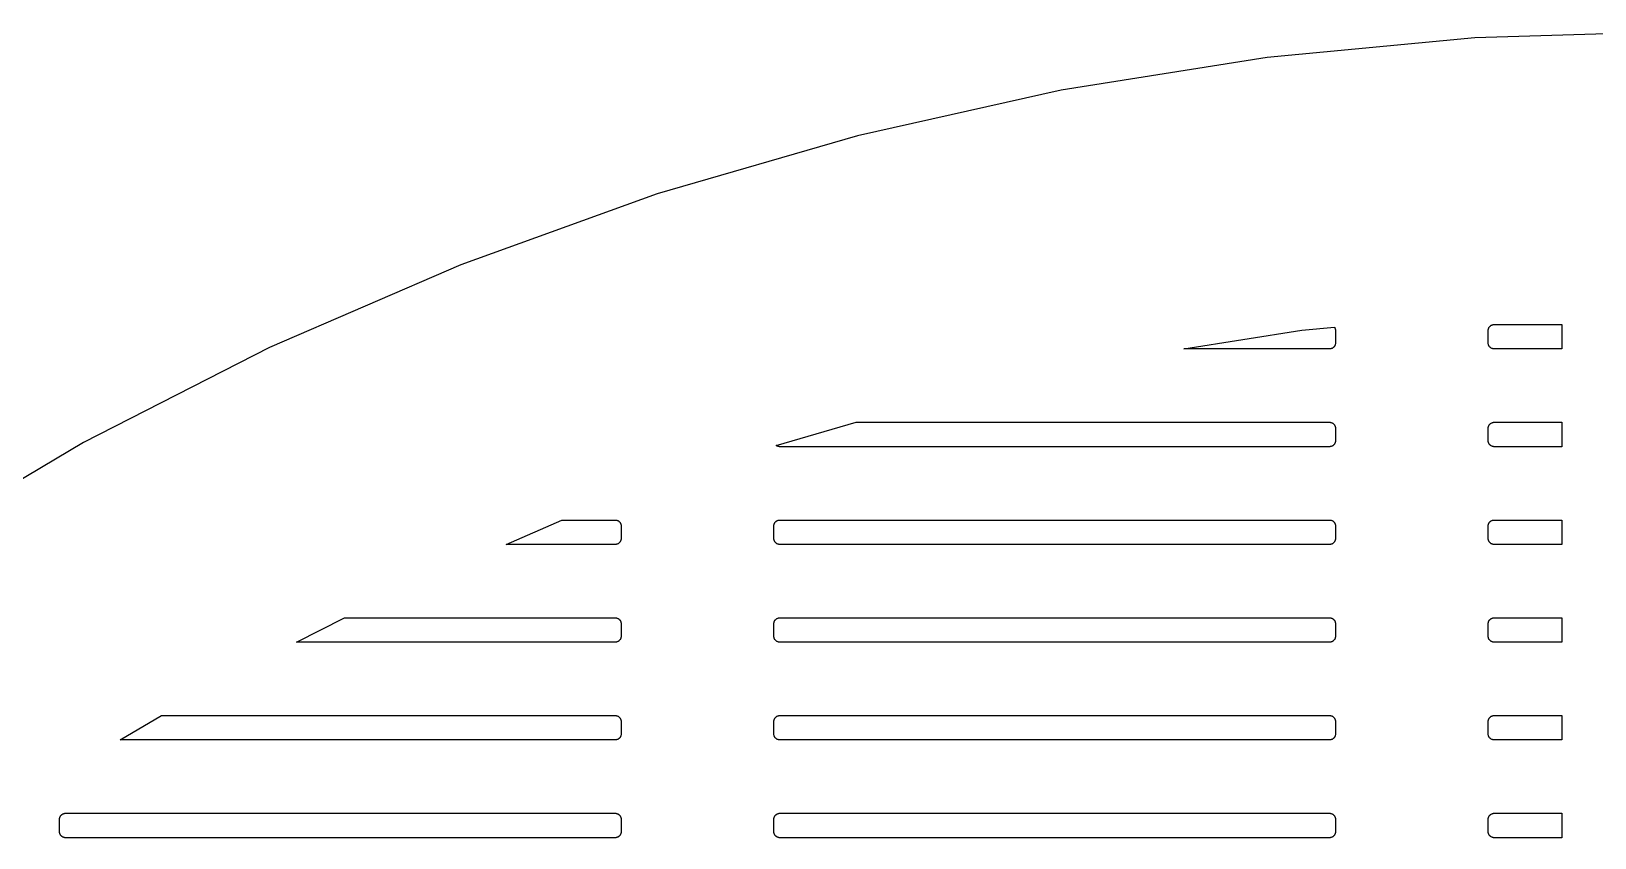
# Model space of a CAD drawing. Header units: metres. Extents: x -163 to 163, y -163 to 163.
# Drawn here: x -81.2 to -4.4, y 123.6 to 163.2 of the extents above; entities that cross this region are included whole.
import ezdxf

# ---------------------------------------------------------------- set-up
doc = ezdxf.new("R2010")
doc.units = ezdxf.units.M

msp = doc.modelspace()

# ---------------------------------------------------------------- linework, layer by layer
for p, q in [((-10.2473, 162.877), (-20.4542, 161.912)), ((0, 163.199), (-10.2473, 162.877)), ((-20.4542, 161.912), (-30.5804, 160.308)), ((-30.5804, 160.308), (-40.5859, 158.072)), ((-40.5859, 158.072), (-50.4312, 155.211)), ((-50.4312, 155.211), (-60.0775, 151.739)), ((-60.0775, 151.739), (-69.4867, 147.667)), ((-24.555, 147.601), (-18.7623, 148.519)), ((-18.7623, 148.519), (-17.1517, 148.671)), ((-17.1517, 148.671), (-17.1456, 148.662)), ((-17.1456, 148.662), (-17.1361, 148.646)), ((-17.1361, 148.646), (-17.1275, 148.629)), ((-17.1275, 148.629), (-17.12, 148.611)), ((-17.12, 148.611), (-17.1136, 148.594)), ((-17.1136, 148.594), (-17.1084, 148.576)), ((-17.1084, 148.576), (-17.1043, 148.557)), ((-17.1043, 148.557), (-17.1013, 148.539)), ((-17.1013, 148.539), (-17.0995, 148.52)), ((-17.0995, 148.52), (-17.099, 148.501)), ((-17.099, 148.501), (-17.099, 147.901)), ((-9.59894, 148.501), (-9.59836, 148.52)), ((-9.59894, 147.901), (-9.59894, 148.501)), ((-9.59836, 148.52), (-9.59657, 148.539)), ((-9.59657, 148.539), (-9.59363, 148.557)), ((-9.59363, 148.557), (-9.58952, 148.576)), ((-9.58952, 148.576), (-9.58426, 148.594)), ((-9.58426, 148.594), (-9.57788, 148.611)), ((-9.57788, 148.611), (-9.57039, 148.629)), ((-9.57039, 148.629), (-9.56184, 148.646)), ((-9.56184, 148.646), (-9.55225, 148.662)), ((-9.55225, 148.662), (-9.54166, 148.677)), ((-9.54166, 148.677), (-9.53011, 148.692)), ((-9.53011, 148.692), (-9.51764, 148.706)), ((-9.51764, 148.706), (-9.5043, 148.72)), ((-9.5043, 148.72), (-9.49017, 148.732)), ((-9.49017, 148.732), (-9.47528, 148.744)), ((-9.47528, 148.744), (-9.45969, 148.754)), ((-9.45969, 148.754), (-9.44347, 148.764)), ((-9.44347, 148.764), (-9.42668, 148.772)), ((-9.42668, 148.772), (-9.40938, 148.78)), ((-9.40938, 148.78), (-9.39165, 148.786)), ((-9.39165, 148.786), (-9.37355, 148.792)), ((-9.37355, 148.792), (-9.35516, 148.796)), ((-9.35516, 148.796), (-9.33655, 148.799)), ((-9.33655, 148.799), (-9.31778, 148.8)), ((-9.31778, 148.8), (-9.29895, 148.801)), ((-9.29895, 148.801), (-5.97498, 148.801)), ((-5.97498, 148.801), (-5.97498, 147.601)), ((-69.4867, 147.667), (-78.6217, 143.012)), ((-17.3989, 147.601), (-24.555, 147.601)), ((-17.3801, 147.602), (-17.3989, 147.601)), ((-17.3613, 147.603), (-17.3801, 147.602)), ((-17.3427, 147.606), (-17.3613, 147.603)), ((-17.3243, 147.61), (-17.3427, 147.606)), ((-17.3062, 147.616), (-17.3243, 147.61)), ((-17.2885, 147.622), (-17.3062, 147.616)), ((-17.2712, 147.63), (-17.2885, 147.622)), ((-17.2544, 147.638), (-17.2712, 147.63)), ((-17.2382, 147.648), (-17.2544, 147.638)), ((-17.2226, 147.658), (-17.2382, 147.648)), ((-17.2077, 147.67), (-17.2226, 147.658)), ((-17.1936, 147.682), (-17.2077, 147.67)), ((-17.1803, 147.696), (-17.1936, 147.682)), ((-17.1678, 147.71), (-17.1803, 147.696)), ((-17.1562, 147.725), (-17.1678, 147.71)), ((-17.1456, 147.74), (-17.1562, 147.725)), ((-17.1361, 147.757), (-17.1456, 147.74)), ((-17.1275, 147.773), (-17.1361, 147.757)), ((-17.12, 147.791), (-17.1275, 147.773)), ((-17.1136, 147.808), (-17.12, 147.791)), ((-17.1084, 147.826), (-17.1136, 147.808)), ((-17.1043, 147.845), (-17.1084, 147.826)), ((-17.1013, 147.863), (-17.1043, 147.845)), ((-17.0995, 147.882), (-17.1013, 147.863)), ((-17.099, 147.901), (-17.0995, 147.882)), ((-9.59836, 147.882), (-9.59894, 147.901)), ((-9.59657, 147.863), (-9.59836, 147.882)), ((-9.59363, 147.845), (-9.59657, 147.863)), ((-9.58952, 147.826), (-9.59363, 147.845)), ((-9.58426, 147.808), (-9.58952, 147.826)), ((-9.57788, 147.791), (-9.58426, 147.808)), ((-9.57039, 147.773), (-9.57788, 147.791)), ((-9.56184, 147.757), (-9.57039, 147.773)), ((-9.55225, 147.74), (-9.56184, 147.757)), ((-9.54166, 147.725), (-9.55225, 147.74)), ((-9.53011, 147.71), (-9.54166, 147.725)), ((-9.51764, 147.696), (-9.53011, 147.71)), ((-9.5043, 147.682), (-9.51764, 147.696)), ((-9.49017, 147.67), (-9.5043, 147.682)), ((-9.47528, 147.658), (-9.49017, 147.67)), ((-9.45969, 147.648), (-9.47528, 147.658)), ((-9.44347, 147.638), (-9.45969, 147.648)), ((-9.42668, 147.63), (-9.44347, 147.638)), ((-9.40938, 147.622), (-9.42668, 147.63)), ((-9.39165, 147.616), (-9.40938, 147.622)), ((-9.37355, 147.61), (-9.39165, 147.616)), ((-9.35516, 147.606), (-9.37355, 147.61)), ((-9.33655, 147.603), (-9.35516, 147.606)), ((-9.31778, 147.602), (-9.33655, 147.603)), ((-9.29895, 147.601), (-9.31778, 147.602)), ((-5.97498, 147.601), (-9.29895, 147.601)), ((-44.5782, 142.861), (-40.6529, 144.001)), ((-40.6529, 144.001), (-17.3989, 144.001)), ((-17.3989, 144.001), (-17.3801, 144)), ((-17.3801, 144), (-17.3613, 143.999)), ((-17.3613, 143.999), (-17.3427, 143.996)), ((-17.3427, 143.996), (-17.3243, 143.992)), ((-17.3243, 143.992), (-17.3062, 143.986)), ((-17.3062, 143.986), (-17.2885, 143.98)), ((-17.2885, 143.98), (-17.2712, 143.972)), ((-17.2712, 143.972), (-17.2544, 143.964)), ((-17.2544, 143.964), (-17.2382, 143.954)), ((-17.2382, 143.954), (-17.2226, 143.944)), ((-17.2226, 143.944), (-17.2077, 143.932)), ((-17.2077, 143.932), (-17.1936, 143.92)), ((-17.1936, 143.92), (-17.1803, 143.906)), ((-17.1803, 143.906), (-17.1678, 143.892)), ((-17.1678, 143.892), (-17.1562, 143.877)), ((-17.1562, 143.877), (-17.1456, 143.862)), ((-17.1456, 143.862), (-17.1361, 143.846)), ((-17.1361, 143.846), (-17.1275, 143.829)), ((-17.1275, 143.829), (-17.12, 143.811)), ((-17.12, 143.811), (-17.1136, 143.794)), ((-17.1136, 143.794), (-17.1084, 143.776)), ((-17.1084, 143.776), (-17.1043, 143.757)), ((-17.1043, 143.757), (-17.1013, 143.739)), ((-17.1013, 143.739), (-17.0995, 143.72)), ((-17.0995, 143.72), (-17.099, 143.701)), ((-17.099, 143.701), (-17.099, 143.101)), ((-9.59894, 143.701), (-9.59836, 143.72)), ((-9.59894, 143.101), (-9.59894, 143.701)), ((-9.59836, 143.72), (-9.59657, 143.739)), ((-9.59657, 143.739), (-9.59363, 143.757)), ((-9.59363, 143.757), (-9.58952, 143.776)), ((-9.58952, 143.776), (-9.58426, 143.794)), ((-9.58426, 143.794), (-9.57788, 143.811)), ((-9.57788, 143.811), (-9.57039, 143.829)), ((-9.57039, 143.829), (-9.56184, 143.846)), ((-9.56184, 143.846), (-9.55225, 143.862)), ((-9.55225, 143.862), (-9.54166, 143.877)), ((-9.54166, 143.877), (-9.53011, 143.892)), ((-9.53011, 143.892), (-9.51764, 143.906)), ((-9.51764, 143.906), (-9.5043, 143.92)), ((-9.5043, 143.92), (-9.49017, 143.932)), ((-9.49017, 143.932), (-9.47528, 143.944)), ((-9.47528, 143.944), (-9.45969, 143.954)), ((-9.45969, 143.954), (-9.44347, 143.964)), ((-9.44347, 143.964), (-9.42668, 143.972)), ((-9.42668, 143.972), (-9.40938, 143.98)), ((-9.40938, 143.98), (-9.39165, 143.986)), ((-9.39165, 143.986), (-9.37355, 143.992)), ((-9.37355, 143.992), (-9.35516, 143.996)), ((-9.35516, 143.996), (-9.33655, 143.999)), ((-9.33655, 143.999), (-9.31778, 144)), ((-9.31778, 144), (-9.29895, 144.001)), ((-9.29895, 144.001), (-5.97498, 144.001)), ((-5.97498, 144.001), (-5.97498, 142.801)), ((-78.6217, 143.012), (-87.4464, 137.793)), ((-17.1803, 142.896), (-17.1936, 142.882)), ((-17.1678, 142.91), (-17.1803, 142.896)), ((-17.1562, 142.925), (-17.1678, 142.91)), ((-17.1456, 142.94), (-17.1562, 142.925)), ((-17.1361, 142.957), (-17.1456, 142.94)), ((-17.1275, 142.973), (-17.1361, 142.957)), ((-17.12, 142.991), (-17.1275, 142.973)), ((-17.1136, 143.008), (-17.12, 142.991)), ((-17.1084, 143.026), (-17.1136, 143.008)), ((-17.1043, 143.045), (-17.1084, 143.026)), ((-17.1013, 143.063), (-17.1043, 143.045)), ((-17.0995, 143.082), (-17.1013, 143.063)), ((-17.099, 143.101), (-17.0995, 143.082)), ((-9.59836, 143.082), (-9.59894, 143.101)), ((-9.59657, 143.063), (-9.59836, 143.082)), ((-9.59363, 143.045), (-9.59657, 143.063)), ((-9.58952, 143.026), (-9.59363, 143.045)), ((-9.58426, 143.008), (-9.58952, 143.026)), ((-9.57788, 142.991), (-9.58426, 143.008)), ((-9.57039, 142.973), (-9.57788, 142.991)), ((-9.56184, 142.957), (-9.57039, 142.973)), ((-9.55225, 142.94), (-9.56184, 142.957)), ((-9.54166, 142.925), (-9.55225, 142.94)), ((-9.53011, 142.91), (-9.54166, 142.925)), ((-9.51764, 142.896), (-9.53011, 142.91)), ((-9.5043, 142.882), (-9.51764, 142.896)), ((-44.5753, 142.858), (-44.5782, 142.861)), ((-44.5597, 142.848), (-44.5753, 142.858)), ((-44.5435, 142.838), (-44.5597, 142.848)), ((-44.5267, 142.83), (-44.5435, 142.838)), ((-44.5094, 142.822), (-44.5267, 142.83)), ((-44.4917, 142.816), (-44.5094, 142.822)), ((-44.4736, 142.81), (-44.4917, 142.816)), ((-44.4552, 142.806), (-44.4736, 142.81)), ((-44.4366, 142.803), (-44.4552, 142.806)), ((-44.4178, 142.802), (-44.4366, 142.803)), ((-44.3989, 142.801), (-44.4178, 142.802)), ((-17.3989, 142.801), (-44.3989, 142.801)), ((-17.3801, 142.802), (-17.3989, 142.801)), ((-17.3613, 142.803), (-17.3801, 142.802)), ((-17.3427, 142.806), (-17.3613, 142.803)), ((-17.3243, 142.81), (-17.3427, 142.806)), ((-17.3062, 142.816), (-17.3243, 142.81)), ((-17.2885, 142.822), (-17.3062, 142.816)), ((-17.2712, 142.83), (-17.2885, 142.822)), ((-17.2544, 142.838), (-17.2712, 142.83)), ((-17.2382, 142.848), (-17.2544, 142.838)), ((-17.2226, 142.858), (-17.2382, 142.848)), ((-17.2077, 142.87), (-17.2226, 142.858)), ((-17.1936, 142.882), (-17.2077, 142.87)), ((-9.49017, 142.87), (-9.5043, 142.882)), ((-9.47528, 142.858), (-9.49017, 142.87)), ((-9.45969, 142.848), (-9.47528, 142.858)), ((-9.44347, 142.838), (-9.45969, 142.848)), ((-9.42668, 142.83), (-9.44347, 142.838)), ((-9.40938, 142.822), (-9.42668, 142.83)), ((-9.39165, 142.816), (-9.40938, 142.822)), ((-9.37355, 142.81), (-9.39165, 142.816)), ((-9.35516, 142.806), (-9.37355, 142.81)), ((-9.33655, 142.803), (-9.35516, 142.806)), ((-9.31778, 142.802), (-9.33655, 142.803)), ((-9.29895, 142.801), (-9.31778, 142.802)), ((-5.97498, 142.801), (-9.29895, 142.801)), ((-57.8474, 138.001), (-55.1078, 139.187)), ((-55.1078, 139.187), (-55.0676, 139.201)), ((-55.0676, 139.201), (-52.4989, 139.201)), ((-52.4989, 139.201), (-52.4801, 139.2)), ((-52.4801, 139.2), (-52.4613, 139.199)), ((-52.4613, 139.199), (-52.4427, 139.196)), ((-52.4427, 139.196), (-52.4243, 139.192)), ((-52.4243, 139.192), (-52.4062, 139.186)), ((-52.4062, 139.186), (-52.3885, 139.18)), ((-52.3885, 139.18), (-52.3712, 139.173)), ((-52.3712, 139.173), (-52.3544, 139.164)), ((-52.3544, 139.164), (-52.3382, 139.154)), ((-52.3382, 139.154), (-52.3226, 139.144)), ((-52.3226, 139.144), (-52.3077, 139.132)), ((-52.3077, 139.132), (-52.2936, 139.12)), ((-52.2936, 139.12), (-52.2803, 139.106)), ((-52.2803, 139.106), (-52.2678, 139.092)), ((-52.2678, 139.092), (-52.2562, 139.077)), ((-52.2562, 139.077), (-52.2457, 139.062)), ((-52.2457, 139.062), (-52.2361, 139.046)), ((-44.6618, 139.046), (-44.6523, 139.062)), ((-44.6523, 139.062), (-44.6416, 139.077)), ((-44.6416, 139.077), (-44.6301, 139.092)), ((-44.6301, 139.092), (-44.6176, 139.106)), ((-44.6176, 139.106), (-44.6043, 139.12)), ((-44.6043, 139.12), (-44.5902, 139.132)), ((-44.5902, 139.132), (-44.5753, 139.144)), ((-44.5753, 139.144), (-44.5597, 139.154)), ((-44.5597, 139.154), (-44.5435, 139.164)), ((-44.5435, 139.164), (-44.5267, 139.173)), ((-44.5267, 139.173), (-44.5094, 139.18)), ((-44.5094, 139.18), (-44.4917, 139.186)), ((-44.4917, 139.186), (-44.4736, 139.192)), ((-44.4736, 139.192), (-44.4552, 139.196)), ((-44.4552, 139.196), (-44.4366, 139.199)), ((-44.4366, 139.199), (-44.4178, 139.2)), ((-44.4178, 139.2), (-44.3989, 139.201)), ((-44.3989, 139.201), (-17.3989, 139.201)), ((-17.3989, 139.201), (-17.3801, 139.2)), ((-17.3801, 139.2), (-17.3613, 139.199)), ((-17.3613, 139.199), (-17.3427, 139.196)), ((-17.3427, 139.196), (-17.3243, 139.192)), ((-17.3243, 139.192), (-17.3062, 139.186)), ((-17.3062, 139.186), (-17.2885, 139.18)), ((-17.2885, 139.18), (-17.2712, 139.173)), ((-17.2712, 139.173), (-17.2544, 139.164)), ((-17.2544, 139.164), (-17.2382, 139.154)), ((-17.2382, 139.154), (-17.2226, 139.144)), ((-17.2226, 139.144), (-17.2077, 139.132)), ((-17.2077, 139.132), (-17.1936, 139.12)), ((-17.1936, 139.12), (-17.1803, 139.106)), ((-17.1803, 139.106), (-17.1678, 139.092)), ((-17.1678, 139.092), (-17.1562, 139.077)), ((-17.1562, 139.077), (-17.1456, 139.062)), ((-17.1456, 139.062), (-17.1361, 139.046)), ((-9.56184, 139.046), (-9.55225, 139.062)), ((-9.55225, 139.062), (-9.54166, 139.077)), ((-9.54166, 139.077), (-9.53011, 139.092)), ((-9.53011, 139.092), (-9.51764, 139.106)), ((-9.51764, 139.106), (-9.5043, 139.12)), ((-9.5043, 139.12), (-9.49017, 139.132)), ((-9.49017, 139.132), (-9.47528, 139.144)), ((-9.47528, 139.144), (-9.45969, 139.154)), ((-9.45969, 139.154), (-9.44347, 139.164)), ((-9.44347, 139.164), (-9.42668, 139.173)), ((-9.42668, 139.173), (-9.40938, 139.18)), ((-9.40938, 139.18), (-9.39165, 139.186)), ((-9.39165, 139.186), (-9.37355, 139.192)), ((-9.37355, 139.192), (-9.35516, 139.196)), ((-9.35516, 139.196), (-9.33655, 139.199)), ((-9.33655, 139.199), (-9.31778, 139.2)), ((-9.31778, 139.2), (-9.29895, 139.201)), ((-9.29895, 139.201), (-5.97498, 139.201)), ((-5.97498, 139.201), (-5.97498, 138.001)), ((-52.2361, 139.046), (-52.2275, 139.029)), ((-52.2275, 139.029), (-52.22, 139.011)), ((-52.22, 139.011), (-52.2136, 138.994)), ((-52.2136, 138.994), (-52.2084, 138.976)), ((-52.2084, 138.976), (-52.2043, 138.957)), ((-52.2043, 138.957), (-52.2013, 138.939)), ((-52.2013, 138.939), (-52.1995, 138.92)), ((-52.1995, 138.282), (-52.2013, 138.263)), ((-52.1995, 138.92), (-52.1989, 138.901)), ((-52.1989, 138.301), (-52.1995, 138.282)), ((-52.1989, 138.901), (-52.1989, 138.301)), ((-44.6989, 138.901), (-44.6983, 138.92)), ((-44.6989, 138.301), (-44.6989, 138.901)), ((-44.6983, 138.282), (-44.6989, 138.301)), ((-44.6983, 138.92), (-44.6966, 138.939)), ((-44.6966, 138.263), (-44.6983, 138.282)), ((-44.6966, 138.939), (-44.6936, 138.957)), ((-44.6936, 138.957), (-44.6895, 138.976)), ((-44.6895, 138.976), (-44.6843, 138.994)), ((-44.6843, 138.994), (-44.6779, 139.011)), ((-44.6779, 139.011), (-44.6704, 139.029)), ((-44.6704, 139.029), (-44.6618, 139.046)), ((-17.1361, 139.046), (-17.1275, 139.029)), ((-17.1275, 139.029), (-17.12, 139.011)), ((-17.12, 139.011), (-17.1136, 138.994)), ((-17.1136, 138.994), (-17.1084, 138.976)), ((-17.1084, 138.976), (-17.1043, 138.957)), ((-17.1043, 138.957), (-17.1013, 138.939)), ((-17.1013, 138.939), (-17.0995, 138.92)), ((-17.0995, 138.282), (-17.1013, 138.263)), ((-17.0995, 138.92), (-17.099, 138.901)), ((-17.099, 138.301), (-17.0995, 138.282)), ((-17.099, 138.901), (-17.099, 138.301)), ((-9.59894, 138.901), (-9.59836, 138.92)), ((-9.59894, 138.301), (-9.59894, 138.901)), ((-9.59836, 138.282), (-9.59894, 138.301)), ((-9.59836, 138.92), (-9.59657, 138.939)), ((-9.59657, 138.263), (-9.59836, 138.282)), ((-9.59657, 138.939), (-9.59363, 138.957)), ((-9.59363, 138.957), (-9.58952, 138.976)), ((-9.58952, 138.976), (-9.58426, 138.994)), ((-9.58426, 138.994), (-9.57788, 139.011)), ((-9.57788, 139.011), (-9.57039, 139.029)), ((-9.57039, 139.029), (-9.56184, 139.046)), ((-52.4989, 138.001), (-57.8474, 138.001)), ((-52.4801, 138.002), (-52.4989, 138.001)), ((-52.4613, 138.003), (-52.4801, 138.002)), ((-52.4427, 138.006), (-52.4613, 138.003)), ((-52.4243, 138.01), (-52.4427, 138.006)), ((-52.4062, 138.016), (-52.4243, 138.01)), ((-52.3885, 138.022), (-52.4062, 138.016)), ((-52.3712, 138.03), (-52.3885, 138.022)), ((-52.3544, 138.038), (-52.3712, 138.03)), ((-52.3382, 138.048), (-52.3544, 138.038)), ((-52.3226, 138.058), (-52.3382, 138.048)), ((-52.3077, 138.07), (-52.3226, 138.058)), ((-52.2936, 138.082), (-52.3077, 138.07)), ((-52.2803, 138.096), (-52.2936, 138.082)), ((-52.2678, 138.11), (-52.2803, 138.096)), ((-52.2562, 138.125), (-52.2678, 138.11)), ((-52.2457, 138.14), (-52.2562, 138.125)), ((-52.2361, 138.157), (-52.2457, 138.14)), ((-52.2275, 138.173), (-52.2361, 138.157)), ((-52.22, 138.191), (-52.2275, 138.173)), ((-52.2136, 138.208), (-52.22, 138.191)), ((-52.2084, 138.226), (-52.2136, 138.208)), ((-52.2043, 138.245), (-52.2084, 138.226)), ((-52.2013, 138.263), (-52.2043, 138.245)), ((-44.6936, 138.245), (-44.6966, 138.263)), ((-44.6895, 138.226), (-44.6936, 138.245)), ((-44.6843, 138.208), (-44.6895, 138.226)), ((-44.6779, 138.191), (-44.6843, 138.208)), ((-44.6704, 138.173), (-44.6779, 138.191)), ((-44.6618, 138.157), (-44.6704, 138.173)), ((-44.6523, 138.14), (-44.6618, 138.157)), ((-44.6416, 138.125), (-44.6523, 138.14)), ((-44.6301, 138.11), (-44.6416, 138.125)), ((-44.6176, 138.096), (-44.6301, 138.11)), ((-44.6043, 138.082), (-44.6176, 138.096)), ((-44.5902, 138.07), (-44.6043, 138.082)), ((-44.5753, 138.058), (-44.5902, 138.07)), ((-44.5597, 138.048), (-44.5753, 138.058)), ((-44.5435, 138.038), (-44.5597, 138.048)), ((-44.5267, 138.03), (-44.5435, 138.038)), ((-44.5094, 138.022), (-44.5267, 138.03)), ((-44.4917, 138.016), (-44.5094, 138.022)), ((-44.4736, 138.01), (-44.4917, 138.016)), ((-44.4552, 138.006), (-44.4736, 138.01)), ((-44.4366, 138.003), (-44.4552, 138.006)), ((-44.4178, 138.002), (-44.4366, 138.003)), ((-44.3989, 138.001), (-44.4178, 138.002)), ((-17.3989, 138.001), (-44.3989, 138.001)), ((-17.3801, 138.002), (-17.3989, 138.001)), ((-17.3613, 138.003), (-17.3801, 138.002)), ((-17.3427, 138.006), (-17.3613, 138.003)), ((-17.3243, 138.01), (-17.3427, 138.006)), ((-17.3062, 138.016), (-17.3243, 138.01)), ((-17.2885, 138.022), (-17.3062, 138.016)), ((-17.2712, 138.03), (-17.2885, 138.022)), ((-17.2544, 138.038), (-17.2712, 138.03)), ((-17.2382, 138.048), (-17.2544, 138.038)), ((-17.2226, 138.058), (-17.2382, 138.048)), ((-17.2077, 138.07), (-17.2226, 138.058)), ((-17.1936, 138.082), (-17.2077, 138.07)), ((-17.1803, 138.096), (-17.1936, 138.082)), ((-17.1678, 138.11), (-17.1803, 138.096)), ((-17.1562, 138.125), (-17.1678, 138.11)), ((-17.1456, 138.14), (-17.1562, 138.125)), ((-17.1361, 138.157), (-17.1456, 138.14)), ((-17.1275, 138.173), (-17.1361, 138.157)), ((-17.12, 138.191), (-17.1275, 138.173)), ((-17.1136, 138.208), (-17.12, 138.191)), ((-17.1084, 138.226), (-17.1136, 138.208)), ((-17.1043, 138.245), (-17.1084, 138.226)), ((-17.1013, 138.263), (-17.1043, 138.245)), ((-9.59363, 138.245), (-9.59657, 138.263)), ((-9.58952, 138.226), (-9.59363, 138.245)), ((-9.58426, 138.208), (-9.58952, 138.226)), ((-9.57788, 138.191), (-9.58426, 138.208)), ((-9.57039, 138.173), (-9.57788, 138.191)), ((-9.56184, 138.157), (-9.57039, 138.173)), ((-9.55225, 138.14), (-9.56184, 138.157)), ((-9.54166, 138.125), (-9.55225, 138.14)), ((-9.53011, 138.11), (-9.54166, 138.125)), ((-9.51764, 138.096), (-9.53011, 138.11)), ((-9.5043, 138.082), (-9.51764, 138.096)), ((-9.49017, 138.07), (-9.5043, 138.082)), ((-9.47528, 138.058), (-9.49017, 138.07)), ((-9.45969, 138.048), (-9.47528, 138.058)), ((-9.44347, 138.038), (-9.45969, 138.048)), ((-9.42668, 138.03), (-9.44347, 138.038)), ((-9.40938, 138.022), (-9.42668, 138.03)), ((-9.39165, 138.016), (-9.40938, 138.022)), ((-9.37355, 138.01), (-9.39165, 138.016)), ((-9.35516, 138.006), (-9.37355, 138.01)), ((-9.33655, 138.003), (-9.35516, 138.006)), ((-9.31778, 138.002), (-9.33655, 138.003)), ((-9.29895, 138.001), (-9.31778, 138.002)), ((-5.97498, 138.001), (-9.29895, 138.001)), ((-68.1558, 133.201), (-65.8007, 134.401)), ((-65.8007, 134.401), (-52.4989, 134.401)), ((-52.4989, 134.401), (-52.4801, 134.4)), ((-52.4801, 134.4), (-52.4613, 134.399)), ((-52.4613, 134.399), (-52.4427, 134.396)), ((-52.4427, 134.396), (-52.4243, 134.392)), ((-52.4243, 134.392), (-52.4062, 134.386)), ((-52.4062, 134.386), (-52.3885, 134.38)), ((-52.3885, 134.38), (-52.3712, 134.372)), ((-52.3712, 134.372), (-52.3544, 134.364)), ((-52.3544, 134.364), (-52.3382, 134.354)), ((-52.3382, 134.354), (-52.3226, 134.344)), ((-52.3226, 134.344), (-52.3077, 134.332)), ((-52.3077, 134.332), (-52.2936, 134.32)), ((-52.2936, 134.32), (-52.2803, 134.306)), ((-52.2803, 134.306), (-52.2678, 134.292)), ((-52.2678, 134.292), (-52.2562, 134.277)), ((-52.2562, 134.277), (-52.2457, 134.262)), ((-52.2457, 134.262), (-52.2361, 134.246)), ((-52.2361, 134.246), (-52.2275, 134.229)), ((-52.2275, 134.229), (-52.22, 134.211)), ((-52.22, 134.211), (-52.2136, 134.194)), ((-52.2136, 134.194), (-52.2084, 134.176)), ((-52.2084, 134.176), (-52.2043, 134.157)), ((-52.2043, 134.157), (-52.2013, 134.139)), ((-52.2013, 134.139), (-52.1995, 134.12)), ((-52.1995, 134.12), (-52.1989, 134.101)), ((-52.1989, 134.101), (-52.1989, 133.501)), ((-44.6989, 134.101), (-44.6983, 134.12)), ((-44.6989, 133.501), (-44.6989, 134.101)), ((-44.6983, 134.12), (-44.6966, 134.139)), ((-44.6966, 134.139), (-44.6936, 134.157)), ((-44.6936, 134.157), (-44.6895, 134.176)), ((-44.6895, 134.176), (-44.6843, 134.194)), ((-44.6843, 134.194), (-44.6779, 134.211)), ((-44.6779, 134.211), (-44.6704, 134.229)), ((-44.6704, 134.229), (-44.6618, 134.246)), ((-44.6618, 134.246), (-44.6523, 134.262)), ((-44.6523, 134.262), (-44.6416, 134.277)), ((-44.6416, 134.277), (-44.6301, 134.292)), ((-44.6301, 134.292), (-44.6176, 134.306)), ((-44.6176, 134.306), (-44.6043, 134.32)), ((-44.6043, 134.32), (-44.5902, 134.332)), ((-44.5902, 134.332), (-44.5753, 134.344)), ((-44.5753, 134.344), (-44.5597, 134.354)), ((-44.5597, 134.354), (-44.5435, 134.364)), ((-44.5435, 134.364), (-44.5267, 134.372)), ((-44.5267, 134.372), (-44.5094, 134.38)), ((-44.5094, 134.38), (-44.4917, 134.386)), ((-44.4917, 134.386), (-44.4736, 134.392)), ((-44.4736, 134.392), (-44.4552, 134.396)), ((-44.4552, 134.396), (-44.4366, 134.399)), ((-44.4366, 134.399), (-44.4178, 134.4)), ((-44.4178, 134.4), (-44.3989, 134.401)), ((-44.3989, 134.401), (-17.3989, 134.401)), ((-17.3989, 134.401), (-17.3801, 134.4)), ((-17.3801, 134.4), (-17.3613, 134.399)), ((-17.3613, 134.399), (-17.3427, 134.396)), ((-17.3427, 134.396), (-17.3243, 134.392)), ((-17.3243, 134.392), (-17.3062, 134.386)), ((-17.3062, 134.386), (-17.2885, 134.38)), ((-17.2885, 134.38), (-17.2712, 134.372)), ((-17.2712, 134.372), (-17.2544, 134.364)), ((-17.2544, 134.364), (-17.2382, 134.354)), ((-17.2382, 134.354), (-17.2226, 134.344)), ((-17.2226, 134.344), (-17.2077, 134.332)), ((-17.2077, 134.332), (-17.1936, 134.32)), ((-17.1936, 134.32), (-17.1803, 134.306)), ((-17.1803, 134.306), (-17.1678, 134.292)), ((-17.1678, 134.292), (-17.1562, 134.277)), ((-17.1562, 134.277), (-17.1456, 134.262)), ((-17.1456, 134.262), (-17.1361, 134.246)), ((-17.1361, 134.246), (-17.1275, 134.229)), ((-17.1275, 134.229), (-17.12, 134.211)), ((-17.12, 134.211), (-17.1136, 134.194)), ((-17.1136, 134.194), (-17.1084, 134.176)), ((-17.1084, 134.176), (-17.1043, 134.157)), ((-17.1043, 134.157), (-17.1013, 134.139)), ((-17.1013, 134.139), (-17.0995, 134.12)), ((-17.0995, 134.12), (-17.099, 134.101)), ((-17.099, 134.101), (-17.099, 133.501)), ((-9.59894, 134.101), (-9.59836, 134.12)), ((-9.59894, 133.501), (-9.59894, 134.101)), ((-9.59836, 134.12), (-9.59657, 134.139)), ((-9.59657, 134.139), (-9.59363, 134.157)), ((-9.59363, 134.157), (-9.58952, 134.176)), ((-9.58952, 134.176), (-9.58426, 134.194)), ((-9.58426, 134.194), (-9.57788, 134.211)), ((-9.57788, 134.211), (-9.57039, 134.229)), ((-9.57039, 134.229), (-9.56184, 134.246)), ((-9.56184, 134.246), (-9.55225, 134.262)), ((-9.55225, 134.262), (-9.54166, 134.277)), ((-9.54166, 134.277), (-9.53011, 134.292)), ((-9.53011, 134.292), (-9.51764, 134.306)), ((-9.51764, 134.306), (-9.5043, 134.32)), ((-9.5043, 134.32), (-9.49017, 134.332)), ((-9.49017, 134.332), (-9.47528, 134.344)), ((-9.47528, 134.344), (-9.45969, 134.354)), ((-9.45969, 134.354), (-9.44347, 134.364)), ((-9.44347, 134.364), (-9.42668, 134.372)), ((-9.42668, 134.372), (-9.40938, 134.38)), ((-9.40938, 134.38), (-9.39165, 134.386)), ((-9.39165, 134.386), (-9.37355, 134.392)), ((-9.37355, 134.392), (-9.35516, 134.396)), ((-9.35516, 134.396), (-9.33655, 134.399)), ((-9.33655, 134.399), (-9.31778, 134.4)), ((-9.31778, 134.4), (-9.29895, 134.401)), ((-9.29895, 134.401), (-5.97498, 134.401)), ((-5.97498, 134.401), (-5.97498, 133.201)), ((-52.4989, 133.201), (-68.1558, 133.201)), ((-52.4801, 133.202), (-52.4989, 133.201)), ((-52.4613, 133.203), (-52.4801, 133.202)), ((-52.4427, 133.206), (-52.4613, 133.203)), ((-52.4243, 133.21), (-52.4427, 133.206)), ((-52.4062, 133.216), (-52.4243, 133.21)), ((-52.3885, 133.222), (-52.4062, 133.216)), ((-52.3712, 133.23), (-52.3885, 133.222)), ((-52.3544, 133.238), (-52.3712, 133.23)), ((-52.3382, 133.248), (-52.3544, 133.238)), ((-52.3226, 133.258), (-52.3382, 133.248)), ((-52.3077, 133.27), (-52.3226, 133.258)), ((-52.2936, 133.282), (-52.3077, 133.27)), ((-52.2803, 133.296), (-52.2936, 133.282)), ((-52.2678, 133.31), (-52.2803, 133.296)), ((-52.2562, 133.325), (-52.2678, 133.31)), ((-52.2457, 133.34), (-52.2562, 133.325)), ((-52.2361, 133.357), (-52.2457, 133.34)), ((-52.2275, 133.373), (-52.2361, 133.357)), ((-52.22, 133.391), (-52.2275, 133.373)), ((-52.2136, 133.408), (-52.22, 133.391)), ((-52.2084, 133.426), (-52.2136, 133.408)), ((-52.2043, 133.445), (-52.2084, 133.426)), ((-52.2013, 133.463), (-52.2043, 133.445)), ((-52.1995, 133.482), (-52.2013, 133.463)), ((-52.1989, 133.501), (-52.1995, 133.482)), ((-44.6983, 133.482), (-44.6989, 133.501)), ((-44.6966, 133.463), (-44.6983, 133.482)), ((-44.6936, 133.445), (-44.6966, 133.463)), ((-44.6895, 133.426), (-44.6936, 133.445)), ((-44.6843, 133.408), (-44.6895, 133.426)), ((-44.6779, 133.391), (-44.6843, 133.408)), ((-44.6704, 133.373), (-44.6779, 133.391)), ((-44.6618, 133.357), (-44.6704, 133.373)), ((-44.6523, 133.34), (-44.6618, 133.357)), ((-44.6416, 133.325), (-44.6523, 133.34)), ((-44.6301, 133.31), (-44.6416, 133.325)), ((-44.6176, 133.296), (-44.6301, 133.31)), ((-44.6043, 133.282), (-44.6176, 133.296)), ((-44.5902, 133.27), (-44.6043, 133.282)), ((-44.5753, 133.258), (-44.5902, 133.27)), ((-44.5597, 133.248), (-44.5753, 133.258)), ((-44.5435, 133.238), (-44.5597, 133.248)), ((-44.5267, 133.23), (-44.5435, 133.238)), ((-44.5094, 133.222), (-44.5267, 133.23)), ((-44.4917, 133.216), (-44.5094, 133.222)), ((-44.4736, 133.21), (-44.4917, 133.216)), ((-44.4552, 133.206), (-44.4736, 133.21)), ((-44.4366, 133.203), (-44.4552, 133.206)), ((-44.4178, 133.202), (-44.4366, 133.203)), ((-44.3989, 133.201), (-44.4178, 133.202)), ((-17.3989, 133.201), (-44.3989, 133.201)), ((-17.3801, 133.202), (-17.3989, 133.201)), ((-17.3613, 133.203), (-17.3801, 133.202)), ((-17.3427, 133.206), (-17.3613, 133.203)), ((-17.3243, 133.21), (-17.3427, 133.206)), ((-17.3062, 133.216), (-17.3243, 133.21)), ((-17.2885, 133.222), (-17.3062, 133.216)), ((-17.2712, 133.23), (-17.2885, 133.222)), ((-17.2544, 133.238), (-17.2712, 133.23)), ((-17.2382, 133.248), (-17.2544, 133.238)), ((-17.2226, 133.258), (-17.2382, 133.248)), ((-17.2077, 133.27), (-17.2226, 133.258)), ((-17.1936, 133.282), (-17.2077, 133.27)), ((-17.1803, 133.296), (-17.1936, 133.282)), ((-17.1678, 133.31), (-17.1803, 133.296)), ((-17.1562, 133.325), (-17.1678, 133.31)), ((-17.1456, 133.34), (-17.1562, 133.325)), ((-17.1361, 133.357), (-17.1456, 133.34)), ((-17.1275, 133.373), (-17.1361, 133.357)), ((-17.12, 133.391), (-17.1275, 133.373)), ((-17.1136, 133.408), (-17.12, 133.391)), ((-17.1084, 133.426), (-17.1136, 133.408)), ((-17.1043, 133.445), (-17.1084, 133.426)), ((-17.1013, 133.463), (-17.1043, 133.445)), ((-17.0995, 133.482), (-17.1013, 133.463)), ((-17.099, 133.501), (-17.0995, 133.482)), ((-9.59836, 133.482), (-9.59894, 133.501)), ((-9.59657, 133.463), (-9.59836, 133.482)), ((-9.59363, 133.445), (-9.59657, 133.463)), ((-9.58952, 133.426), (-9.59363, 133.445)), ((-9.58426, 133.408), (-9.58952, 133.426)), ((-9.57788, 133.391), (-9.58426, 133.408)), ((-9.57039, 133.373), (-9.57788, 133.391)), ((-9.56184, 133.357), (-9.57039, 133.373)), ((-9.55225, 133.34), (-9.56184, 133.357)), ((-9.54166, 133.325), (-9.55225, 133.34)), ((-9.53011, 133.31), (-9.54166, 133.325)), ((-9.51764, 133.296), (-9.53011, 133.31)), ((-9.5043, 133.282), (-9.51764, 133.296)), ((-9.49017, 133.27), (-9.5043, 133.282)), ((-9.47528, 133.258), (-9.49017, 133.27)), ((-9.45969, 133.248), (-9.47528, 133.258)), ((-9.44347, 133.238), (-9.45969, 133.248)), ((-9.42668, 133.23), (-9.44347, 133.238)), ((-9.40938, 133.222), (-9.42668, 133.23)), ((-9.39165, 133.216), (-9.40938, 133.222)), ((-9.37355, 133.21), (-9.39165, 133.216)), ((-9.35516, 133.206), (-9.37355, 133.21)), ((-9.33655, 133.203), (-9.35516, 133.206)), ((-9.31778, 133.202), (-9.33655, 133.203)), ((-9.29895, 133.201), (-9.31778, 133.202)), ((-5.97498, 133.201), (-9.29895, 133.201)), ((-76.8207, 128.401), (-74.7916, 129.601)), ((-74.7916, 129.601), (-52.4989, 129.601)), ((-52.4989, 129.601), (-52.4801, 129.6)), ((-52.4801, 129.6), (-52.4613, 129.599)), ((-52.4613, 129.599), (-52.4427, 129.596)), ((-52.4427, 129.596), (-52.4243, 129.592)), ((-52.4243, 129.592), (-52.4062, 129.586)), ((-52.4062, 129.586), (-52.3885, 129.58)), ((-52.3885, 129.58), (-52.3712, 129.572)), ((-52.3712, 129.572), (-52.3544, 129.564)), ((-52.3544, 129.564), (-52.3382, 129.554)), ((-52.3382, 129.554), (-52.3226, 129.544)), ((-52.3226, 129.544), (-52.3077, 129.532)), ((-52.3077, 129.532), (-52.2936, 129.52)), ((-52.2936, 129.52), (-52.2803, 129.506)), ((-52.2803, 129.506), (-52.2678, 129.492)), ((-52.2678, 129.492), (-52.2562, 129.477)), ((-52.2562, 129.477), (-52.2457, 129.462)), ((-52.2457, 129.462), (-52.2361, 129.446)), ((-52.2361, 129.446), (-52.2275, 129.429)), ((-52.2275, 129.429), (-52.22, 129.411)), ((-52.22, 129.411), (-52.2136, 129.394)), ((-52.2136, 129.394), (-52.2084, 129.376)), ((-52.2084, 129.376), (-52.2043, 129.357)), ((-52.2043, 129.357), (-52.2013, 129.339)), ((-52.2013, 129.339), (-52.1995, 129.32)), ((-52.1995, 129.32), (-52.1989, 129.301)), ((-52.1989, 129.301), (-52.1989, 128.701)), ((-44.6989, 129.301), (-44.6983, 129.32)), ((-44.6989, 128.701), (-44.6989, 129.301)), ((-44.6983, 129.32), (-44.6966, 129.339)), ((-44.6966, 129.339), (-44.6936, 129.357)), ((-44.6936, 129.357), (-44.6895, 129.376)), ((-44.6895, 129.376), (-44.6843, 129.394)), ((-44.6843, 129.394), (-44.6779, 129.411)), ((-44.6779, 129.411), (-44.6704, 129.429)), ((-44.6704, 129.429), (-44.6618, 129.446)), ((-44.6618, 129.446), (-44.6523, 129.462)), ((-44.6523, 129.462), (-44.6416, 129.477)), ((-44.6416, 129.477), (-44.6301, 129.492)), ((-44.6301, 129.492), (-44.6176, 129.506)), ((-44.6176, 129.506), (-44.6043, 129.52)), ((-44.6043, 129.52), (-44.5902, 129.532)), ((-44.5902, 129.532), (-44.5753, 129.544)), ((-44.5753, 129.544), (-44.5597, 129.554)), ((-44.5597, 129.554), (-44.5435, 129.564)), ((-44.5435, 129.564), (-44.5267, 129.572)), ((-44.5267, 129.572), (-44.5094, 129.58)), ((-44.5094, 129.58), (-44.4917, 129.586)), ((-44.4917, 129.586), (-44.4736, 129.592)), ((-44.4736, 129.592), (-44.4552, 129.596)), ((-44.4552, 129.596), (-44.4366, 129.599)), ((-44.4366, 129.599), (-44.4178, 129.6)), ((-44.4178, 129.6), (-44.3989, 129.601)), ((-44.3989, 129.601), (-17.3989, 129.601)), ((-17.3989, 129.601), (-17.3801, 129.6)), ((-17.3801, 129.6), (-17.3613, 129.599)), ((-17.3613, 129.599), (-17.3427, 129.596)), ((-17.3427, 129.596), (-17.3243, 129.592)), ((-17.3243, 129.592), (-17.3062, 129.586)), ((-17.3062, 129.586), (-17.2885, 129.58)), ((-17.2885, 129.58), (-17.2712, 129.572)), ((-17.2712, 129.572), (-17.2544, 129.564)), ((-17.2544, 129.564), (-17.2382, 129.554)), ((-17.2382, 129.554), (-17.2226, 129.544)), ((-17.2226, 129.544), (-17.2077, 129.532)), ((-17.2077, 129.532), (-17.1936, 129.52)), ((-17.1936, 129.52), (-17.1803, 129.506)), ((-17.1803, 129.506), (-17.1678, 129.492)), ((-17.1678, 129.492), (-17.1562, 129.477)), ((-17.1562, 129.477), (-17.1456, 129.462)), ((-17.1456, 129.462), (-17.1361, 129.446)), ((-17.1361, 129.446), (-17.1275, 129.429)), ((-17.1275, 129.429), (-17.12, 129.411)), ((-17.12, 129.411), (-17.1136, 129.394)), ((-17.1136, 129.394), (-17.1084, 129.376)), ((-17.1084, 129.376), (-17.1043, 129.357)), ((-17.1043, 129.357), (-17.1013, 129.339)), ((-17.1013, 129.339), (-17.0995, 129.32)), ((-17.0995, 129.32), (-17.099, 129.301)), ((-17.099, 129.301), (-17.099, 128.701)), ((-9.59894, 129.301), (-9.59836, 129.32)), ((-9.59894, 128.701), (-9.59894, 129.301)), ((-9.59836, 129.32), (-9.59657, 129.339)), ((-9.59657, 129.339), (-9.59363, 129.357)), ((-9.59363, 129.357), (-9.58952, 129.376)), ((-9.58952, 129.376), (-9.58426, 129.394)), ((-9.58426, 129.394), (-9.57788, 129.411)), ((-9.57788, 129.411), (-9.57039, 129.429)), ((-9.57039, 129.429), (-9.56184, 129.446)), ((-9.56184, 129.446), (-9.55225, 129.462)), ((-9.55225, 129.462), (-9.54166, 129.477)), ((-9.54166, 129.477), (-9.53011, 129.492)), ((-9.53011, 129.492), (-9.51764, 129.506)), ((-9.51764, 129.506), (-9.5043, 129.52)), ((-9.5043, 129.52), (-9.49017, 129.532)), ((-9.49017, 129.532), (-9.47528, 129.544)), ((-9.47528, 129.544), (-9.45969, 129.554)), ((-9.45969, 129.554), (-9.44347, 129.564)), ((-9.44347, 129.564), (-9.42668, 129.572)), ((-9.42668, 129.572), (-9.40938, 129.58)), ((-9.40938, 129.58), (-9.39165, 129.586)), ((-9.39165, 129.586), (-9.37355, 129.592)), ((-9.37355, 129.592), (-9.35516, 129.596)), ((-9.35516, 129.596), (-9.33655, 129.599)), ((-9.33655, 129.599), (-9.31778, 129.6)), ((-9.31778, 129.6), (-9.29895, 129.601)), ((-9.29895, 129.601), (-5.97498, 129.601)), ((-5.97498, 129.601), (-5.97498, 128.401)), ((-52.4989, 128.401), (-76.8207, 128.401)), ((-52.4801, 128.402), (-52.4989, 128.401)), ((-52.4613, 128.403), (-52.4801, 128.402)), ((-52.4427, 128.406), (-52.4613, 128.403)), ((-52.4243, 128.41), (-52.4427, 128.406)), ((-52.4062, 128.416), (-52.4243, 128.41)), ((-52.3885, 128.422), (-52.4062, 128.416)), ((-52.3712, 128.43), (-52.3885, 128.422)), ((-52.3544, 128.438), (-52.3712, 128.43)), ((-52.3382, 128.448), (-52.3544, 128.438)), ((-52.3226, 128.458), (-52.3382, 128.448)), ((-52.3077, 128.47), (-52.3226, 128.458)), ((-52.2936, 128.482), (-52.3077, 128.47)), ((-52.2803, 128.496), (-52.2936, 128.482)), ((-52.2678, 128.51), (-52.2803, 128.496)), ((-52.2562, 128.525), (-52.2678, 128.51)), ((-52.2457, 128.54), (-52.2562, 128.525)), ((-52.2361, 128.557), (-52.2457, 128.54)), ((-52.2275, 128.573), (-52.2361, 128.557)), ((-52.22, 128.591), (-52.2275, 128.573)), ((-52.2136, 128.608), (-52.22, 128.591)), ((-52.2084, 128.626), (-52.2136, 128.608)), ((-52.2043, 128.645), (-52.2084, 128.626)), ((-52.2013, 128.663), (-52.2043, 128.645)), ((-52.1995, 128.682), (-52.2013, 128.663)), ((-52.1989, 128.701), (-52.1995, 128.682)), ((-44.6983, 128.682), (-44.6989, 128.701)), ((-44.6966, 128.663), (-44.6983, 128.682)), ((-44.6936, 128.645), (-44.6966, 128.663)), ((-44.6895, 128.626), (-44.6936, 128.645)), ((-44.6843, 128.608), (-44.6895, 128.626)), ((-44.6779, 128.591), (-44.6843, 128.608)), ((-44.6704, 128.573), (-44.6779, 128.591)), ((-44.6618, 128.557), (-44.6704, 128.573)), ((-44.6523, 128.54), (-44.6618, 128.557)), ((-44.6416, 128.525), (-44.6523, 128.54)), ((-44.6301, 128.51), (-44.6416, 128.525)), ((-44.6176, 128.496), (-44.6301, 128.51)), ((-44.6043, 128.482), (-44.6176, 128.496)), ((-44.5902, 128.47), (-44.6043, 128.482)), ((-44.5753, 128.458), (-44.5902, 128.47)), ((-44.5597, 128.448), (-44.5753, 128.458)), ((-44.5435, 128.438), (-44.5597, 128.448)), ((-44.5267, 128.43), (-44.5435, 128.438)), ((-44.5094, 128.422), (-44.5267, 128.43)), ((-44.4917, 128.416), (-44.5094, 128.422)), ((-44.4736, 128.41), (-44.4917, 128.416)), ((-44.4552, 128.406), (-44.4736, 128.41)), ((-44.4366, 128.403), (-44.4552, 128.406)), ((-44.4178, 128.402), (-44.4366, 128.403)), ((-44.3989, 128.401), (-44.4178, 128.402)), ((-17.3989, 128.401), (-44.3989, 128.401)), ((-17.3801, 128.402), (-17.3989, 128.401)), ((-17.3613, 128.403), (-17.3801, 128.402)), ((-17.3427, 128.406), (-17.3613, 128.403)), ((-17.3243, 128.41), (-17.3427, 128.406)), ((-17.3062, 128.416), (-17.3243, 128.41)), ((-17.2885, 128.422), (-17.3062, 128.416)), ((-17.2712, 128.43), (-17.2885, 128.422)), ((-17.2544, 128.438), (-17.2712, 128.43)), ((-17.2382, 128.448), (-17.2544, 128.438)), ((-17.2226, 128.458), (-17.2382, 128.448)), ((-17.2077, 128.47), (-17.2226, 128.458)), ((-17.1936, 128.482), (-17.2077, 128.47)), ((-17.1803, 128.496), (-17.1936, 128.482)), ((-17.1678, 128.51), (-17.1803, 128.496)), ((-17.1562, 128.525), (-17.1678, 128.51)), ((-17.1456, 128.54), (-17.1562, 128.525)), ((-17.1361, 128.557), (-17.1456, 128.54)), ((-17.1275, 128.573), (-17.1361, 128.557)), ((-17.12, 128.591), (-17.1275, 128.573)), ((-17.1136, 128.608), (-17.12, 128.591)), ((-17.1084, 128.626), (-17.1136, 128.608)), ((-17.1043, 128.645), (-17.1084, 128.626)), ((-17.1013, 128.663), (-17.1043, 128.645)), ((-17.0995, 128.682), (-17.1013, 128.663)), ((-17.099, 128.701), (-17.0995, 128.682)), ((-9.59836, 128.682), (-9.59894, 128.701)), ((-9.59657, 128.663), (-9.59836, 128.682)), ((-9.59363, 128.645), (-9.59657, 128.663)), ((-9.58952, 128.626), (-9.59363, 128.645)), ((-9.58426, 128.608), (-9.58952, 128.626)), ((-9.57788, 128.591), (-9.58426, 128.608)), ((-9.57039, 128.573), (-9.57788, 128.591)), ((-9.56184, 128.557), (-9.57039, 128.573)), ((-9.55225, 128.54), (-9.56184, 128.557)), ((-9.54166, 128.525), (-9.55225, 128.54)), ((-9.53011, 128.51), (-9.54166, 128.525)), ((-9.51764, 128.496), (-9.53011, 128.51)), ((-9.5043, 128.482), (-9.51764, 128.496)), ((-9.49017, 128.47), (-9.5043, 128.482)), ((-9.47528, 128.458), (-9.49017, 128.47)), ((-9.45969, 128.448), (-9.47528, 128.458)), ((-9.44347, 128.438), (-9.45969, 128.448)), ((-9.42668, 128.43), (-9.44347, 128.438)), ((-9.40938, 128.422), (-9.42668, 128.43)), ((-9.39165, 128.416), (-9.40938, 128.422)), ((-9.37355, 128.41), (-9.39165, 128.416)), ((-9.35516, 128.406), (-9.37355, 128.41)), ((-9.33655, 128.403), (-9.35516, 128.406)), ((-9.31778, 128.402), (-9.33655, 128.403)), ((-9.29895, 128.401), (-9.31778, 128.402)), ((-5.97498, 128.401), (-9.29895, 128.401)), ((-79.799, 124.501), (-79.7984, 124.52)), ((-79.799, 123.901), (-79.799, 124.501)), ((-79.7984, 124.52), (-79.7966, 124.539)), ((-79.7966, 124.539), (-79.7936, 124.557)), ((-79.7936, 124.557), (-79.7895, 124.576)), ((-79.7895, 124.576), (-79.7843, 124.594)), ((-79.7843, 124.594), (-79.7779, 124.611)), ((-79.7779, 124.611), (-79.7704, 124.629)), ((-79.7704, 124.629), (-79.7618, 124.646)), ((-79.7618, 124.646), (-79.7522, 124.662)), ((-79.7522, 124.662), (-79.7417, 124.677)), ((-79.7417, 124.677), (-79.7301, 124.692)), ((-79.7301, 124.692), (-79.7176, 124.706)), ((-79.7176, 124.706), (-79.7043, 124.72)), ((-79.7043, 124.72), (-79.6902, 124.732)), ((-79.6902, 124.732), (-79.6753, 124.744)), ((-79.6753, 124.744), (-79.6597, 124.754)), ((-79.6597, 124.754), (-79.6435, 124.764)), ((-79.6435, 124.764), (-79.6267, 124.772)), ((-79.6267, 124.772), (-79.6094, 124.78)), ((-79.6094, 124.78), (-79.5917, 124.786)), ((-79.5917, 124.786), (-79.5736, 124.792)), ((-79.5736, 124.792), (-79.5552, 124.796)), ((-79.5552, 124.796), (-79.5365, 124.799)), ((-79.5365, 124.799), (-79.5178, 124.8)), ((-79.5178, 124.8), (-79.4989, 124.801)), ((-79.4989, 124.801), (-52.4989, 124.801)), ((-52.4989, 124.801), (-52.4801, 124.8)), ((-52.4801, 124.8), (-52.4613, 124.799)), ((-52.4613, 124.799), (-52.4427, 124.796)), ((-52.4427, 124.796), (-52.4243, 124.792)), ((-52.4243, 124.792), (-52.4062, 124.786)), ((-52.4062, 124.786), (-52.3885, 124.78)), ((-52.3885, 124.78), (-52.3712, 124.772)), ((-52.3712, 124.772), (-52.3544, 124.764)), ((-52.3544, 124.764), (-52.3382, 124.754)), ((-52.3382, 124.754), (-52.3226, 124.744)), ((-52.3226, 124.744), (-52.3077, 124.732)), ((-52.3077, 124.732), (-52.2936, 124.72)), ((-52.2936, 124.72), (-52.2803, 124.706)), ((-52.2803, 124.706), (-52.2678, 124.692)), ((-52.2678, 124.692), (-52.2562, 124.677)), ((-52.2562, 124.677), (-52.2457, 124.662)), ((-52.2457, 124.662), (-52.2361, 124.646)), ((-52.2361, 124.646), (-52.2275, 124.629)), ((-52.2275, 124.629), (-52.22, 124.611)), ((-52.22, 124.611), (-52.2136, 124.594)), ((-52.2136, 124.594), (-52.2084, 124.576)), ((-52.2084, 124.576), (-52.2043, 124.557)), ((-52.2043, 124.557), (-52.2013, 124.539)), ((-52.2013, 124.539), (-52.1995, 124.52)), ((-52.1995, 124.52), (-52.1989, 124.501)), ((-52.1989, 124.501), (-52.1989, 123.901)), ((-44.6989, 124.501), (-44.6983, 124.52)), ((-44.6989, 123.901), (-44.6989, 124.501)), ((-44.6983, 124.52), (-44.6966, 124.539)), ((-44.6966, 124.539), (-44.6936, 124.557)), ((-44.6936, 124.557), (-44.6895, 124.576)), ((-44.6895, 124.576), (-44.6843, 124.594)), ((-44.6843, 124.594), (-44.6779, 124.611)), ((-44.6779, 124.611), (-44.6704, 124.629)), ((-44.6704, 124.629), (-44.6618, 124.646)), ((-44.6618, 124.646), (-44.6523, 124.662)), ((-44.6523, 124.662), (-44.6416, 124.677)), ((-44.6416, 124.677), (-44.6301, 124.692)), ((-44.6301, 124.692), (-44.6176, 124.706)), ((-44.6176, 124.706), (-44.6043, 124.72)), ((-44.6043, 124.72), (-44.5902, 124.732)), ((-44.5902, 124.732), (-44.5753, 124.744)), ((-44.5753, 124.744), (-44.5597, 124.754)), ((-44.5597, 124.754), (-44.5435, 124.764)), ((-44.5435, 124.764), (-44.5267, 124.772)), ((-44.5267, 124.772), (-44.5094, 124.78)), ((-44.5094, 124.78), (-44.4917, 124.786)), ((-44.4917, 124.786), (-44.4736, 124.792)), ((-44.4736, 124.792), (-44.4552, 124.796)), ((-44.4552, 124.796), (-44.4366, 124.799)), ((-44.4366, 124.799), (-44.4178, 124.8)), ((-44.4178, 124.8), (-44.3989, 124.801)), ((-44.3989, 124.801), (-17.3989, 124.801)), ((-17.3989, 124.801), (-17.3801, 124.8)), ((-17.3801, 124.8), (-17.3613, 124.799)), ((-17.3613, 124.799), (-17.3427, 124.796)), ((-17.3427, 124.796), (-17.3243, 124.792)), ((-17.3243, 124.792), (-17.3062, 124.786)), ((-17.3062, 124.786), (-17.2885, 124.78)), ((-17.2885, 124.78), (-17.2712, 124.772)), ((-17.2712, 124.772), (-17.2544, 124.764)), ((-17.2544, 124.764), (-17.2382, 124.754)), ((-17.2382, 124.754), (-17.2226, 124.744)), ((-17.2226, 124.744), (-17.2077, 124.732)), ((-17.2077, 124.732), (-17.1936, 124.72)), ((-17.1936, 124.72), (-17.1803, 124.706)), ((-17.1803, 124.706), (-17.1678, 124.692)), ((-17.1678, 124.692), (-17.1562, 124.677)), ((-17.1562, 124.677), (-17.1456, 124.662)), ((-17.1456, 124.662), (-17.1361, 124.646)), ((-17.1361, 124.646), (-17.1275, 124.629)), ((-17.1275, 124.629), (-17.12, 124.611)), ((-17.12, 124.611), (-17.1136, 124.594)), ((-17.1136, 124.594), (-17.1084, 124.576)), ((-17.1084, 124.576), (-17.1043, 124.557)), ((-17.1043, 124.557), (-17.1013, 124.539)), ((-17.1013, 124.539), (-17.0995, 124.52)), ((-17.0995, 124.52), (-17.099, 124.501)), ((-17.099, 124.501), (-17.099, 123.901)), ((-9.59894, 124.501), (-9.59836, 124.52)), ((-9.59894, 123.901), (-9.59894, 124.501)), ((-9.59836, 124.52), (-9.59657, 124.539)), ((-9.59657, 124.539), (-9.59363, 124.557)), ((-9.59363, 124.557), (-9.58952, 124.576)), ((-9.58952, 124.576), (-9.58426, 124.594)), ((-9.58426, 124.594), (-9.57788, 124.611)), ((-9.57788, 124.611), (-9.57039, 124.629)), ((-9.57039, 124.629), (-9.56184, 124.646)), ((-9.56184, 124.646), (-9.55225, 124.662)), ((-9.55225, 124.662), (-9.54166, 124.677)), ((-9.54166, 124.677), (-9.53011, 124.692)), ((-9.53011, 124.692), (-9.51764, 124.706)), ((-9.51764, 124.706), (-9.5043, 124.72)), ((-9.5043, 124.72), (-9.49017, 124.732)), ((-9.49017, 124.732), (-9.47528, 124.744)), ((-9.47528, 124.744), (-9.45969, 124.754)), ((-9.45969, 124.754), (-9.44347, 124.764)), ((-9.44347, 124.764), (-9.42668, 124.772)), ((-9.42668, 124.772), (-9.40938, 124.78)), ((-9.40938, 124.78), (-9.39165, 124.786)), ((-9.39165, 124.786), (-9.37355, 124.792)), ((-9.37355, 124.792), (-9.35516, 124.796)), ((-9.35516, 124.796), (-9.33655, 124.799)), ((-9.33655, 124.799), (-9.31778, 124.8)), ((-9.31778, 124.8), (-9.29895, 124.801)), ((-9.29895, 124.801), (-5.97498, 124.801)), ((-5.97498, 124.801), (-5.97498, 123.601)), ((-79.7984, 123.882), (-79.799, 123.901)), ((-79.7966, 123.863), (-79.7984, 123.882)), ((-79.7936, 123.845), (-79.7966, 123.863)), ((-79.7895, 123.826), (-79.7936, 123.845)), ((-79.7843, 123.808), (-79.7895, 123.826)), ((-79.7779, 123.791), (-79.7843, 123.808)), ((-79.7704, 123.773), (-79.7779, 123.791)), ((-79.7618, 123.757), (-79.7704, 123.773)), ((-79.7522, 123.74), (-79.7618, 123.757)), ((-79.7417, 123.725), (-79.7522, 123.74)), ((-79.7301, 123.71), (-79.7417, 123.725)), ((-79.7176, 123.696), (-79.7301, 123.71)), ((-79.7043, 123.682), (-79.7176, 123.696)), ((-52.2803, 123.696), (-52.2936, 123.682)), ((-52.2678, 123.71), (-52.2803, 123.696)), ((-52.2562, 123.725), (-52.2678, 123.71)), ((-52.2457, 123.74), (-52.2562, 123.725)), ((-52.2361, 123.757), (-52.2457, 123.74)), ((-52.2275, 123.773), (-52.2361, 123.757)), ((-52.22, 123.791), (-52.2275, 123.773)), ((-52.2136, 123.808), (-52.22, 123.791)), ((-52.2084, 123.826), (-52.2136, 123.808)), ((-52.2043, 123.845), (-52.2084, 123.826)), ((-52.2013, 123.863), (-52.2043, 123.845)), ((-52.1995, 123.882), (-52.2013, 123.863)), ((-52.1989, 123.901), (-52.1995, 123.882)), ((-44.6983, 123.882), (-44.6989, 123.901)), ((-44.6966, 123.863), (-44.6983, 123.882)), ((-44.6936, 123.845), (-44.6966, 123.863)), ((-44.6895, 123.826), (-44.6936, 123.845)), ((-44.6843, 123.808), (-44.6895, 123.826)), ((-44.6779, 123.791), (-44.6843, 123.808)), ((-44.6704, 123.773), (-44.6779, 123.791)), ((-44.6618, 123.757), (-44.6704, 123.773)), ((-44.6523, 123.74), (-44.6618, 123.757)), ((-44.6416, 123.725), (-44.6523, 123.74)), ((-44.6301, 123.71), (-44.6416, 123.725)), ((-44.6176, 123.696), (-44.6301, 123.71)), ((-44.6043, 123.682), (-44.6176, 123.696)), ((-17.1803, 123.696), (-17.1936, 123.682)), ((-17.1678, 123.71), (-17.1803, 123.696)), ((-17.1562, 123.725), (-17.1678, 123.71)), ((-17.1456, 123.74), (-17.1562, 123.725)), ((-17.1361, 123.757), (-17.1456, 123.74)), ((-17.1275, 123.773), (-17.1361, 123.757)), ((-17.12, 123.791), (-17.1275, 123.773)), ((-17.1136, 123.808), (-17.12, 123.791)), ((-17.1084, 123.826), (-17.1136, 123.808)), ((-17.1043, 123.845), (-17.1084, 123.826)), ((-17.1013, 123.863), (-17.1043, 123.845)), ((-17.0995, 123.882), (-17.1013, 123.863)), ((-17.099, 123.901), (-17.0995, 123.882)), ((-9.59836, 123.882), (-9.59894, 123.901)), ((-9.59657, 123.863), (-9.59836, 123.882)), ((-9.59363, 123.845), (-9.59657, 123.863)), ((-9.58952, 123.826), (-9.59363, 123.845)), ((-9.58426, 123.808), (-9.58952, 123.826)), ((-9.57788, 123.791), (-9.58426, 123.808)), ((-9.57039, 123.773), (-9.57788, 123.791)), ((-9.56184, 123.757), (-9.57039, 123.773)), ((-9.55225, 123.74), (-9.56184, 123.757)), ((-9.54166, 123.725), (-9.55225, 123.74)), ((-9.53011, 123.71), (-9.54166, 123.725)), ((-9.51764, 123.696), (-9.53011, 123.71)), ((-9.5043, 123.682), (-9.51764, 123.696)), ((-79.6902, 123.67), (-79.7043, 123.682)), ((-79.6753, 123.658), (-79.6902, 123.67)), ((-79.6597, 123.648), (-79.6753, 123.658)), ((-79.6435, 123.638), (-79.6597, 123.648)), ((-79.6267, 123.63), (-79.6435, 123.638)), ((-79.6094, 123.622), (-79.6267, 123.63)), ((-79.5917, 123.616), (-79.6094, 123.622)), ((-79.5736, 123.61), (-79.5917, 123.616)), ((-79.5552, 123.606), (-79.5736, 123.61)), ((-79.5365, 123.603), (-79.5552, 123.606)), ((-79.5178, 123.602), (-79.5365, 123.603)), ((-79.4989, 123.601), (-79.5178, 123.602)), ((-52.4989, 123.601), (-79.4989, 123.601)), ((-52.4801, 123.602), (-52.4989, 123.601)), ((-52.4613, 123.603), (-52.4801, 123.602)), ((-52.4427, 123.606), (-52.4613, 123.603)), ((-52.4243, 123.61), (-52.4427, 123.606)), ((-52.4062, 123.616), (-52.4243, 123.61)), ((-52.3885, 123.622), (-52.4062, 123.616)), ((-52.3712, 123.63), (-52.3885, 123.622)), ((-52.3544, 123.638), (-52.3712, 123.63)), ((-52.3382, 123.648), (-52.3544, 123.638)), ((-52.3226, 123.658), (-52.3382, 123.648)), ((-52.3077, 123.67), (-52.3226, 123.658)), ((-52.2936, 123.682), (-52.3077, 123.67)), ((-44.5902, 123.67), (-44.6043, 123.682)), ((-44.5753, 123.658), (-44.5902, 123.67)), ((-44.5597, 123.648), (-44.5753, 123.658)), ((-44.5435, 123.638), (-44.5597, 123.648)), ((-44.5267, 123.63), (-44.5435, 123.638)), ((-44.5094, 123.622), (-44.5267, 123.63)), ((-44.4917, 123.616), (-44.5094, 123.622)), ((-44.4736, 123.61), (-44.4917, 123.616)), ((-44.4552, 123.606), (-44.4736, 123.61)), ((-44.4366, 123.603), (-44.4552, 123.606)), ((-44.4178, 123.602), (-44.4366, 123.603)), ((-44.3989, 123.601), (-44.4178, 123.602)), ((-17.3989, 123.601), (-44.3989, 123.601)), ((-17.3801, 123.602), (-17.3989, 123.601)), ((-17.3613, 123.603), (-17.3801, 123.602)), ((-17.3427, 123.606), (-17.3613, 123.603)), ((-17.3243, 123.61), (-17.3427, 123.606)), ((-17.3062, 123.616), (-17.3243, 123.61)), ((-17.2885, 123.622), (-17.3062, 123.616)), ((-17.2712, 123.63), (-17.2885, 123.622)), ((-17.2544, 123.638), (-17.2712, 123.63)), ((-17.2382, 123.648), (-17.2544, 123.638)), ((-17.2226, 123.658), (-17.2382, 123.648)), ((-17.2077, 123.67), (-17.2226, 123.658)), ((-17.1936, 123.682), (-17.2077, 123.67)), ((-9.49017, 123.67), (-9.5043, 123.682)), ((-9.47528, 123.658), (-9.49017, 123.67)), ((-9.45969, 123.648), (-9.47528, 123.658)), ((-9.44347, 123.638), (-9.45969, 123.648)), ((-9.42668, 123.63), (-9.44347, 123.638)), ((-9.40938, 123.622), (-9.42668, 123.63)), ((-9.39165, 123.616), (-9.40938, 123.622)), ((-9.37355, 123.61), (-9.39165, 123.616)), ((-9.35516, 123.606), (-9.37355, 123.61)), ((-9.33655, 123.603), (-9.35516, 123.606)), ((-9.31778, 123.602), (-9.33655, 123.603)), ((-9.29895, 123.601), (-9.31778, 123.602)), ((-5.97498, 123.601), (-9.29895, 123.601))]:
    msp.add_line(p, q)

doc.saveas('drawing.dxf')
